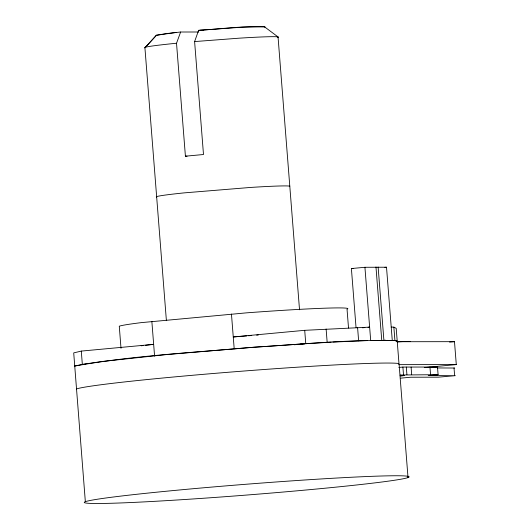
<?xml version="1.0" encoding="UTF-8"?>
<svg xmlns="http://www.w3.org/2000/svg" width="530" height="530" viewBox="0 0 530 530"><rect width="100%" height="100%" fill="white"/><g stroke="black" fill="none" stroke-linecap="round" stroke-linejoin="round"><path stroke-width="0.79" d="M198.73 31.999L180.631 32.012L176.523 43.255L185.414 156.191L203.494 154.515L194.603 41.578L198.624 30.336L242.19 27.196L264.271 26.639L278.045 36.934L299.523 309.772M166.4 320.683L144.928 47.846L156.436 35.238L166.294 33.589L180.631 32.012M145.458 47.223L156.436 35.238M156.111 35.318L175.973 32.476M145.511 345.282L153.66 344.361L81.289 351.092L73.71 352.894L85.343 501.671M348.521 328.024L347.037 309.195A115.036 3.816 -4.5 0 0 246.635 312.839L141.265 322.631A115.036 3.816 -4.5 0 0 119.27 326.202L121.006 348.309M400.634 376.095L404.602 375.538L400.11 375.571M176.523 43.255L172.402 43.652A67.105 2.226 -4.5 0 0 144.928 47.846M356.041 327.573L351.397 268.544L364.925 267.286L386.509 267.219L392.273 340.445L392.611 340.412M384.866 267.372L386.509 267.219M368.045 327.282L369.635 327.136L304.71 330.322L233.266 336.961L246.841 335.887M362.474 327.798L364.859 327.58M82.084 364.488L85.628 364.156M294.263 344.765L296.727 344.533M300.013 344.228L304.942 343.771L248.179 347.66L165.923 354.643L102.449 361.453L83.409 364.209L74.67 366.044C134.222 355.378 194.921 352.556 255.109 347.11C302.272 344.315 349.502 339.366 396.791 340.578L397.255 341.724L454.488 341.671L456.29 364.594L424.272 367.568M304.71 330.322L305.764 343.692L306.943 343.586M364.925 267.286L370.689 340.505L371.484 340.432M385.283 340.121L383.892 340.247L378.128 267.027M449.546 342.128L454.488 341.671M398.838 367.442L402.893 367.065L437.495 367.032L438.091 374.677L428.214 375.591L455.33 375.677L438.337 377.175L410.657 377.227L400.773 378.142M431.731 367.568L437.495 367.032M400.249 375.008L438.091 374.677M194.603 41.578L238.964 38.193A67.105 2.226 -4.5 0 1 277.515 37.557M199.956 30.203C221.58 29.004 243.528 25.725 265.093 26.99L264.271 26.639M305.764 343.692L331.204 342.175M332.82 342.095L367.475 340.591M370.689 340.505L394.91 340.505L397.255 341.724M198.624 30.336L203.553 30.336M185.414 156.191L187.057 156.184M351.397 268.544L353.02 268.538M456.29 364.594L399.063 364.647L396.208 328.355L393.863 327.129L391.219 327.07M437.515 367.939L454.733 368.032M454.018 367.926L454.621 375.565M429.949 367.038L430.552 374.683M411.088 367.058L411.684 374.703M406.318 367.065L406.921 374.703M402.893 367.065L403.496 374.71M408.02 477.576A162.968 5.406 -4.5 0 0 182.552 489.687A162.968 5.406 -4.5 0 0 149.48 501.612A162.968 5.406 -4.5 0 0 408.02 477.576L399.15 364.872L398.6 363.5A162.968 5.406 -4.5 0 0 235.691 371.669A162.968 5.406 -4.5 0 0 76.479 388.967M393.863 327.129L394.91 340.505M375.975 266.981L381.739 340.2M357.578 327.467L358.631 340.836M326.116 329.004L327.169 342.373M231.458 314.038L234.194 348.76M151.858 321.438L154.588 356.16M81.289 351.092L82.342 364.461M141.126 345.798A115.036 3.816 -4.5 0 1 143.067 345.56M248.438 335.762A115.036 3.816 -4.5 0 1 251.717 335.523M256.646 335.159A115.036 3.816 -4.5 0 1 258.289 335.046M156.668 197.074A67.105 2.226 -4.5 0 1 184.148 192.88L250.71 187.428A67.105 2.226 -4.5 0 1 289.791 186.162M397.652 341.91A19.093 0.636 -4.5 0 1 410.419 341.499"/></g></svg>
